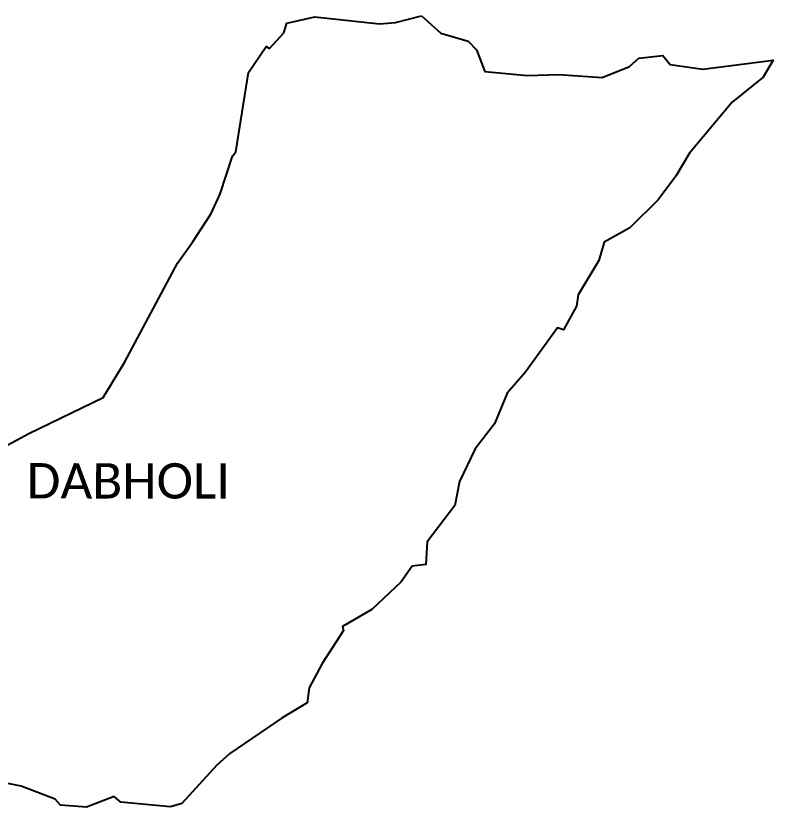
# Model space of a CAD drawing. Header units: metres. Extents: x 350122 to 355985, y 1754085 to 1757789.
# Drawn here: x 352906 to 355985, y 1754570 to 1757789 of the extents above; entities that cross this region are included whole.
import ezdxf

# ---------------------------------------------------------------- set-up
doc = ezdxf.new("R2010")
doc.units = ezdxf.units.M
doc.layers.add('VILLAGE NAME', color=250, linetype='Continuous')

msp = doc.modelspace()

# ---------------------------------------------------------------- linework, layer by layer
at = {"color": 6}
for points in [[(352857.8, 1756035.5), (352958.4, 1756090.4), (353260.5, 1756236.9), (353347.2, 1756378.4), (353562.7, 1756783), (353624.4, 1756867.7), (353699.4, 1756984.8), (353736.7, 1757065.1), (353787.4, 1757217.4), (353800, 1757235.2), (353851.6, 1757558), (353923.2, 1757663.4), (353937.6, 1757655.2), (353995.6, 1757720), (354007.2, 1757758.8), (354121.2, 1757785.1), (354384.7, 1757755.5), (354449, 1757761.6), (354554.9, 1757788.7)], [(354554.9, 1757788.7), (354633.8, 1757718.5)], [(354633.8, 1757718.5), (354745.3, 1757686.2), (354779.4, 1757649.9), (354812.8, 1757561.9), (354986.3, 1757545.9), (355114.1, 1757549.6), (355289.7, 1757537.8), (355400.8, 1757582.7), (355439.4, 1757616.1), (355536.9, 1757627.9), (355565.6, 1757591.1), (355699.5, 1757572.2), (355985, 1757608.4), (355943.7, 1757539.3), (355818.5, 1757437.1), (355645, 1757229.6), (355589.3, 1757136.9), (355517.9, 1757040.1), (355402.8, 1756925.9), (355298.3, 1756868.1), (355276.7, 1756793.2), (355191.7, 1756654), (355185.1, 1756608.2), (355132.1, 1756512.1), (355107.7, 1756520.3), (354977.1, 1756338.1), (354903.6, 1756254.7), (354852.5, 1756129.5), (354774, 1756027.4), (354710.1, 1755894.2), (354690.8, 1755796.5), (354578.4, 1755648.8), (354572.7, 1755557.7), (354517.4, 1755550.3), (354473, 1755487.1), (354353.5, 1755373.6), (354234.1, 1755305.1), (354238, 1755288.2), (354151.9, 1755153.9), (354097.9, 1755055.9), (354089.8, 1754994.1), (353989.2, 1754933.3), (353775.6, 1754788.3), (353723.6, 1754741.1), (353581.3, 1754585), (353534.7, 1754572.2), (353332.5, 1754591.2), (353305.7, 1754613.7), (353192.5, 1754570.2), (353087.5, 1754578), (353066.2, 1754602.5), (352927.7, 1754655.1), (352816.4, 1754677.4)]]:
    msp.add_lwpolyline(points, dxfattribs=at)

# ---------------------------------------------------------------- texts
at = {"layer": 'VILLAGE NAME', "insert": (352949.3, 1755969.4), "char_height": 143.7, "attachment_point": 1, "rotation": 359.9793}
msp.add_mtext_dynamic_manual_height_columns('{\\fCalibri|b0|i0|c0|p34;DABHOLI}', width=1418, gutter_width=718.5, heights=[0], dxfattribs=at)

doc.saveas('drawing.dxf')
